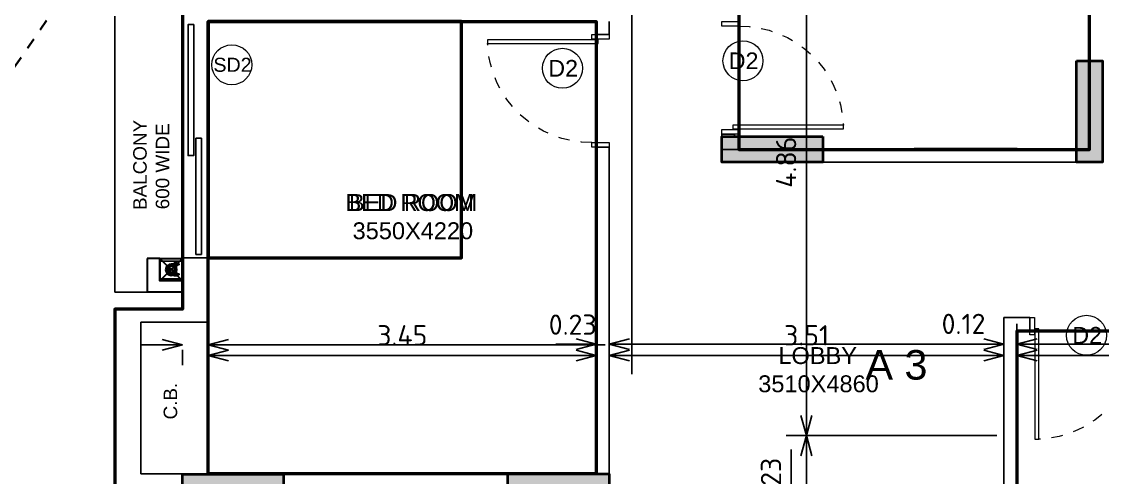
# Model space of a CAD drawing. Header units: inches. Extents: x 0 to 429, y 0 to 146.
# Drawn here: x 205.43 to 215.04, y 122.07 to 126.12 of the extents above; entities that cross this region are included whole.
import ezdxf
from ezdxf.enums import TextEntityAlignment as Align

# ---------------------------------------------------------------- set-up
doc = ezdxf.new("R2010")
doc.units = ezdxf.units.IN
doc.header["$MEASUREMENT"] = 0
doc.linetypes.add('Xr-4BHK-A-B-Ground-Sub$0$HIDDEN', pattern=[0.375, 0.25, -0.125])
doc.layers.get('DEFPOINTS').update_dxf_attribs({"lineweight": 18})
for name, color, linetype, lineweight in [('FLOOR-GROUND', 7, 'Continuous', 50), ('XR-4BHK-A-B-GROUND-SUB$0$CUTOUT', 6, 'Continuous', 30), ('XR-4BHK-A-B-GROUND-SUB$0$DOOR', 34, 'Continuous', 20), ('XR-4BHK-A-B-GROUND-SUB$0$LINE ABOVE', 6, 'Xr-4BHK-A-B-Ground-Sub$0$HIDDEN', 35), ('XR-4BHK-A-B-GROUND-SUB$0$PIPE', 30, 'Continuous', 30), ('XR-4BHK-A-B-GROUND-SUB$0$TOWER-COL', 1, 'Continuous', 40), ('XR-4BHK-A-B-GROUND-SUB$0$TOWER-COL-HATCH', 9, 'Continuous', 5), ('XR-4BHK-A-B-GROUND-SUB$0$WALL', 7, 'Continuous', 30)]:
    doc.layers.add(name, color=color, linetype=linetype, lineweight=lineweight)
doc.layers.add('XR-4BHK-A-B-GROUND-SUB$0$ELE', color=4, linetype='Continuous')
doc.layers.add('XR-4BHK-A-B-GROUND-SUB$0$STROM WATER', color=7, linetype='Continuous', lineweight=25, true_color=0x00001a)
doc.styles.add('Sanvi Common', font='isocpeur.ttf')
doc.styles.get("Standard").update_dxf_attribs({"font": 'arial.ttf'})
doc.styles.add('Xr-4BHK-A-B-Ground-Sub$0$$0$DIM', font='arial.ttf', dxfattribs={"height": 4})
doc.styles.add('Xr-4BHK-A-B-Ground-Sub$0$$1$Standard', font='arial.ttf')
doc.styles.add('Xr-4BHK-A-B-Ground-Sub$0$DIM', font='arial.ttf')
doc.dimstyles.new('Sanvi Common', dxfattribs={"dimtxt": 0.18, "dimasz": 0.18, "dimexe": 0.18, "dimexo": 0.0625, "dimgap": 0.09, "dimtad": 1, "dimzin": 0, "dimdsep": 46, "dimtxsty": 'Sanvi Common', "dimblk": 'OPEN30', "dimcen": 0.09, "dimclrd": 68, "dimclre": 68, "dimclrt": 40, "dimadec": 0, "dimazin": 0, "dimtfac": 1, "dimtofl": 0, "dimtmove": 0, "dimatfit": 3, "dimldrblk": 'OPEN30', "dimfxl": 1, "dimtolj": 1, "dimtzin": 0, "dimarcsym": 0})

# ---------------------------------------------------------------- blocks, each defined once
blk = doc.blocks.new('Xr-4BHK-A-B-Ground-Sub$0$d-750')
at = {"layer": 'XR-4BHK-A-B-GROUND-SUB$0$DOOR'}
for p, q in [((0, 718.7), (0, 750)), ((0, 750), (115, 750)), ((115, 750), (115, 718.7)), ((115, 718.7), (0, 718.7)), ((0, 0), (0, 31.2)), ((0, 31.2), (115, 31.2)), ((115, 31.2), (115, 0)), ((115, 0), (0, 0))]:
    blk.add_line(p, q, dxfattribs=at)
blk.add_lwpolyline([(73.9, 34.2), (811.3, 34.2), (811.3, 59.2), (73.9, 59.2)], close=True, dxfattribs=at)
at = {"layer": 'XR-4BHK-A-B-GROUND-SUB$0$DOOR', "color": 8, "linetype": 'Xr-4BHK-A-B-Ground-Sub$0$HIDDEN', "extrusion": (0, 0, -1)}
blk.add_ellipse((125, 31.2), major_axis=(218.4, 652.1), ratio=0.99874, start_param=-0.33813, end_param=1.207251, dxfattribs=at)
blk = doc.blocks.new('Xr-4BHK-A-B-Ground-Sub$0$RWP')
at = {"layer": 'XR-4BHK-A-B-GROUND-SUB$0$CUTOUT'}
for p, q in [((0, 200), (200, 0)), ((200, 200), (0, 0))]:
    blk.add_line(p, q, dxfattribs=at)
blk.add_lwpolyline([(0, 0), (200, 0), (200, 200), (0, 200)], close=True, dxfattribs=at)
at = {"layer": 'XR-4BHK-A-B-GROUND-SUB$0$ELE'}
for p, q in [((0, 200), (0, 0)), ((25, 200), (25, 0))]:
    blk.add_line(p, q, dxfattribs=at)
at = {"layer": 'XR-4BHK-A-B-GROUND-SUB$0$PIPE'}
blk.add_circle((100, 100), 50, dxfattribs=at)
at = {"layer": 'XR-4BHK-A-B-GROUND-SUB$0$WALL'}
for p, q in [((0, 315), (300.3, 315)), ((0, 200), (0, 315)), ((300.3, 0), (300.3, 315)), ((0, 200), (185.3, 200)), ((185.3, 0), (185.3, 200))]:
    blk.add_line(p, q, dxfattribs=at)
blk = doc.blocks.new('Xr-4BHK-A-B-Ground-Sub$0$core typ')
at = {"layer": 'XR-4BHK-A-B-GROUND-SUB$0$LINE ABOVE'}
blk.add_line((-4124.1, 12120.2), (1665.9, 20565.3), dxfattribs=at)
blk = doc.blocks.new('Xr-4BHK-A-B-Ground-Sub$0$REV.CO.')
at = {"layer": 'XR-4BHK-A-B-GROUND-SUB$0$TOWER-COL-HATCH'}
for points in [[(451646.1, 14725.2), (451416.1, 14725.2), (451416.1, 15625.7), (451646.1, 15625.7)], [(454801.1, 14955.2), (454801.1, 14725.2), (453900.6, 14725.2), (453900.6, 14955.2)], [(456701.6, 11955.2), (456701.6, 11725.2), (455801.1, 11725.2), (455801.1, 11955.2)], [(458696.1, 11724.8), (458696.1, 11954.8), (459596.1, 11954.8), (459596.1, 11724.8)]]:
    blk.add_hatch(color=256, dxfattribs=at).paths.add_polyline_path(points)
at = {"layer": 'XR-4BHK-A-B-GROUND-SUB$0$TOWER-COL'}
for points in [[(451646.1, 15625.7), (451416.1, 15625.7), (451416.1, 14725.2), (451646.1, 14725.2)], [(453900.6, 14955.2), (453900.6, 14725.2), (454801.1, 14725.2), (454801.1, 14955.2)], [(455801.1, 11955.2), (455801.1, 11725.2), (456701.6, 11725.2), (456701.6, 11955.2)], [(459596.1, 11724.8), (459596.1, 11954.8), (458696.1, 11954.8), (458696.1, 11724.8)]]:
    blk.add_lwpolyline(points, close=True, dxfattribs=at)
blk = doc.blocks.new('Xr-4BHK-A-B-Ground-Sub$0$$0$DOOR NO')
at = {"lineweight": 0}
blk.add_circle((0, 0), 10, dxfattribs=at)
at = {"style": 'Xr-4BHK-A-B-Ground-Sub$0$$0$DIM'}
blk.add_attdef('X1', text='', height=9, dxfattribs=at).set_placement((0, 0), align=Align.MIDDLE_CENTER)
blk = doc.blocks.new('_Open30')
at = {"color": 0, "linetype": 'ByBlock', "lineweight": -2}
for p, q in [((-1, 0.268), (0, 0)), ((0, 0), (-1, -0.268)), ((0, 0), (-1, 0))]:
    blk.add_line(p, q, dxfattribs=at)
blk = doc.blocks.new('*D135')
at = {"color": 68, "lineweight": -2, "transparency": 16777216}
for p, q in [((212.354, 127.2967), (212.223, 127.2967)), ((212.403, 127.1167), (212.403, 122.6167)), ((214.0978, 122.4367), (212.223, 122.4367))]:
    blk.add_line(p, q, dxfattribs=at)
at = {"layer": 'DEFPOINTS', "color": 0, "transparency": 16777216}
for p in [(212.4165, 127.2967), (212.403, 122.4367), (214.1603, 122.4367)]:
    blk.add_point(p, dxfattribs=at)
at = {"color": 68, "lineweight": -2, "transparency": 16777216, "xscale": 0.18, "yscale": 0.18, "zscale": 0.18}
for p, rotation in [((212.403, 127.2967), 90), ((212.403, 122.4367), 270)]:
    blk.add_blockref('_Open30', p, dxfattribs=dict(at, rotation=rotation))
at = {"color": 40, "transparency": 16777216, "insert": (212.223, 124.8667), "char_height": 0.18, "attachment_point": 5, "rotation": 90, "style": 'Sanvi Common'}
blk.add_mtext('\\A1;4.86', dxfattribs=at)
blk = doc.blocks.new('*D136')
at = {"color": 68, "lineweight": -2, "transparency": 16777216}
for p, q in [((214.0978, 122.4367), (212.223, 122.4367)), ((212.403, 122.2567), (212.403, 118.9667)), ((212.354, 118.7867), (212.223, 118.7867))]:
    blk.add_line(p, q, dxfattribs=at)
at = {"layer": 'DEFPOINTS', "color": 0, "transparency": 16777216}
for p in [(214.1603, 122.4367), (212.403, 118.7867), (212.4165, 118.7867)]:
    blk.add_point(p, dxfattribs=at)
at = {"color": 68, "lineweight": -2, "transparency": 16777216, "xscale": 0.18, "yscale": 0.18, "zscale": 0.18}
for p, rotation in [((212.403, 122.4367), 90), ((212.403, 118.7867), 270)]:
    blk.add_blockref('_Open30', p, dxfattribs=dict(at, rotation=rotation))
at = {"color": 40, "transparency": 16777216, "insert": (212.223, 120.6117), "char_height": 0.18, "attachment_point": 5, "rotation": 90, "style": 'Sanvi Common'}
blk.add_mtext('\\A1;3.65', dxfattribs=at)
blk = doc.blocks.new('*D137')
at = {"color": 68, "lineweight": -2, "transparency": 16777216}
for p, q in [((212.2682, 118.9667), (212.2682, 122.3147)), ((212.354, 118.7867), (212.0882, 118.7867)), ((212.354, 118.5567), (212.0882, 118.5567)), ((212.2682, 118.3767), (212.2682, 118.1967))]:
    blk.add_line(p, q, dxfattribs=at)
at = {"layer": 'DEFPOINTS', "color": 0, "transparency": 16777216}
for p in [(212.4165, 118.7867), (212.2682, 118.5567), (212.4165, 118.5567)]:
    blk.add_point(p, dxfattribs=at)
at = {"color": 68, "lineweight": -2, "transparency": 16777216, "xscale": 0.18, "yscale": 0.18, "zscale": 0.18}
for p, rotation in [((212.2682, 118.7867), 270), ((212.2682, 118.5567), 90)]:
    blk.add_blockref('_Open30', p, dxfattribs=dict(at, rotation=rotation))
at = {"color": 40, "transparency": 16777216, "insert": (212.0882, 122.0267), "char_height": 0.18, "attachment_point": 5, "rotation": 90, "style": 'Sanvi Common'}
blk.add_mtext('\\A1;0.23', dxfattribs=at)
blk = doc.blocks.new('*D162')
at = {"color": 68, "lineweight": -2, "transparency": 16777216}
for p, q in [((207.0853, 123.3009), (207.0853, 123.423)), ((206.6757, 123.243), (206.4957, 123.243)), ((207.2653, 123.243), (210.6133, 123.243)), ((206.8557, 123.1995), (206.8557, 123.063))]:
    blk.add_line(p, q, dxfattribs=at)
at = {"layer": 'DEFPOINTS', "color": 0, "transparency": 16777216}
for p in [(206.8557, 123.262), (207.0853, 123.243), (207.0853, 123.2384)]:
    blk.add_point(p, dxfattribs=at)
at = {"color": 68, "lineweight": -2, "transparency": 16777216, "xscale": 0.18, "yscale": 0.18, "zscale": 0.18}
blk.add_blockref('_Open30', (206.8557, 123.243), dxfattribs=at)
at = {"color": 68, "lineweight": -2, "transparency": 16777216, "xscale": 0.18, "yscale": 0.18, "zscale": 0.18, "rotation": 180}
blk.add_blockref('_Open30', (207.0853, 123.243), dxfattribs=at)
at = {"color": 40, "transparency": 16777216, "insert": (210.3253, 123.423), "char_height": 0.18, "attachment_point": 5, "style": 'Sanvi Common'}
blk.add_mtext('\\A1;0.23', dxfattribs=at)
blk = doc.blocks.new('*D163')
at = {"color": 68, "lineweight": -2, "transparency": 16777216}
for p, q in [((210.5353, 123.3317), (210.5353, 122.9683)), ((207.0853, 123.1759), (207.0853, 122.9683)), ((207.2653, 123.1483), (210.3553, 123.1483))]:
    blk.add_line(p, q, dxfattribs=at)
at = {"layer": 'DEFPOINTS', "color": 0, "transparency": 16777216}
for p in [(210.5353, 123.3942), (207.0853, 123.2384), (210.5353, 123.1483)]:
    blk.add_point(p, dxfattribs=at)
at = {"color": 68, "lineweight": -2, "transparency": 16777216, "xscale": 0.18, "yscale": 0.18, "zscale": 0.18, "rotation": 180}
blk.add_blockref('_Open30', (207.0853, 123.1483), dxfattribs=at)
at = {"color": 68, "lineweight": -2, "transparency": 16777216, "xscale": 0.18, "yscale": 0.18, "zscale": 0.18}
blk.add_blockref('_Open30', (210.5353, 123.1483), dxfattribs=at)
at = {"color": 40, "transparency": 16777216, "insert": (208.8103, 123.3283), "char_height": 0.18, "attachment_point": 5, "style": 'Sanvi Common'}
blk.add_mtext('\\A1;3.45', dxfattribs=at)
blk = doc.blocks.new('*D164')
at = {"color": 68, "lineweight": -2, "transparency": 16777216}
for p, q in [((210.5353, 123.3317), (210.5353, 123.0696)), ((210.6503, 123.3317), (210.6503, 123.0696)), ((210.3553, 123.2496), (210.1753, 123.2496)), ((210.8303, 123.2496), (214.0703, 123.2496))]:
    blk.add_line(p, q, dxfattribs=at)
at = {"layer": 'DEFPOINTS', "color": 0, "transparency": 16777216}
for p in [(210.5353, 123.3942), (210.6503, 123.3942), (210.6503, 123.2496)]:
    blk.add_point(p, dxfattribs=at)
at = {"color": 68, "lineweight": -2, "transparency": 16777216, "xscale": 0.18, "yscale": 0.18, "zscale": 0.18}
blk.add_blockref('_Open30', (210.5353, 123.2496), dxfattribs=at)
at = {"color": 68, "lineweight": -2, "transparency": 16777216, "xscale": 0.18, "yscale": 0.18, "zscale": 0.18, "rotation": 180}
blk.add_blockref('_Open30', (210.6503, 123.2496), dxfattribs=at)
at = {"color": 40, "transparency": 16777216, "insert": (213.8003, 123.4296), "char_height": 0.18, "attachment_point": 5, "style": 'Sanvi Common'}
blk.add_mtext('\\A1;0.12', dxfattribs=at)
blk = doc.blocks.new('*D165')
at = {"color": 68, "lineweight": -2, "transparency": 16777216}
for p, q in [((210.6503, 123.3317), (210.6503, 122.9683)), ((214.1603, 123.2108), (214.1603, 123.3283)), ((210.8303, 123.1483), (213.9803, 123.1483))]:
    blk.add_line(p, q, dxfattribs=at)
at = {"layer": 'DEFPOINTS', "color": 0, "transparency": 16777216}
for p in [(210.6503, 123.3942), (214.1603, 123.1483), (214.1603, 123.1483)]:
    blk.add_point(p, dxfattribs=at)
at = {"color": 68, "lineweight": -2, "transparency": 16777216, "xscale": 0.18, "yscale": 0.18, "zscale": 0.18, "rotation": 180}
blk.add_blockref('_Open30', (210.6503, 123.1483), dxfattribs=at)
at = {"color": 68, "lineweight": -2, "transparency": 16777216, "xscale": 0.18, "yscale": 0.18, "zscale": 0.18}
blk.add_blockref('_Open30', (214.1603, 123.1483), dxfattribs=at)
at = {"color": 40, "transparency": 16777216, "insert": (212.4053, 123.3283), "char_height": 0.18, "attachment_point": 5, "style": 'Sanvi Common'}
blk.add_mtext('\\A1;3.51', dxfattribs=at)
blk = doc.blocks.new('*D166')
at = {"color": 68, "lineweight": -2, "transparency": 16777216}
for p, q in [((214.1603, 123.2108), (214.1603, 123.4296)), ((214.2753, 123.2108), (214.2753, 123.4296)), ((213.9803, 123.2496), (213.8003, 123.2496)), ((214.4553, 123.2496), (217.6953, 123.2496))]:
    blk.add_line(p, q, dxfattribs=at)
at = {"layer": 'DEFPOINTS', "color": 0, "transparency": 16777216}
for p in [(214.2753, 123.2496), (214.1603, 123.1483), (214.2753, 123.1483)]:
    blk.add_point(p, dxfattribs=at)
at = {"color": 68, "lineweight": -2, "transparency": 16777216, "xscale": 0.18, "yscale": 0.18, "zscale": 0.18}
blk.add_blockref('_Open30', (214.1603, 123.2496), dxfattribs=at)
at = {"color": 68, "lineweight": -2, "transparency": 16777216, "xscale": 0.18, "yscale": 0.18, "zscale": 0.18, "rotation": 180}
blk.add_blockref('_Open30', (214.2753, 123.2496), dxfattribs=at)
at = {"color": 40, "transparency": 16777216, "insert": (217.4253, 123.4296), "char_height": 0.18, "attachment_point": 5, "style": 'Sanvi Common'}
blk.add_mtext('\\A1;0.12', dxfattribs=at)
blk = doc.blocks.new('*D167')
at = {"color": 68, "lineweight": -2, "transparency": 16777216}
for p, q in [((214.2753, 123.2108), (214.2753, 123.3283)), ((218.6002, 123.2065), (218.6002, 123.3283)), ((214.4553, 123.1483), (218.4202, 123.1483))]:
    blk.add_line(p, q, dxfattribs=at)
at = {"layer": 'DEFPOINTS', "color": 0, "transparency": 16777216}
for p in [(214.2753, 123.1483), (218.6002, 123.1483), (218.6002, 123.144)]:
    blk.add_point(p, dxfattribs=at)
at = {"color": 68, "lineweight": -2, "transparency": 16777216, "xscale": 0.18, "yscale": 0.18, "zscale": 0.18, "rotation": 180}
blk.add_blockref('_Open30', (214.2753, 123.1483), dxfattribs=at)
at = {"color": 68, "lineweight": -2, "transparency": 16777216, "xscale": 0.18, "yscale": 0.18, "zscale": 0.18}
blk.add_blockref('_Open30', (218.6002, 123.1483), dxfattribs=at)
at = {"color": 40, "transparency": 16777216, "insert": (216.4377, 123.3283), "char_height": 0.18, "attachment_point": 5, "style": 'Sanvi Common'}
blk.add_mtext('\\A1;4.32', dxfattribs=at)
blk = doc.blocks.new('Xr-4BHK-A-B-Ground-Sub$0$CI50')
at = {"ltscale": 100}
for p, q in [((-53.2, 2), (-53.2, 13.5)), ((-48.3, 35), (-48.3, 13.5)), ((-48.3, 2), (-48.3, -2)), ((-40.3, 35), (-40.3, 13.5)), ((-40.3, 2), (-40.3, -2)), ((-35.4, 2), (-35.4, 13.5)), ((35.4, 2), (35.4, 13.5)), ((40.3, 35), (40.3, 13.5)), ((40.3, 2), (40.3, -2)), ((48.3, 35), (48.3, 13.5)), ((48.3, 2), (48.3, -2)), ((53.2, 2), (53.2, 13.5)), ((-53.2, -13.5), (-53.2, -2)), ((-48.3, -13.5), (-48.3, -30.6)), ((-48.3, -14.8), (-48.3, -30.6)), ((-40.3, -30.6), (-48.3, -30.6)), ((-40.3, -13.5), (-40.3, -30.6)), ((-40.3, -14.8), (-40.3, -30.6)), ((-35.4, -13.5), (-35.4, -2)), ((35.4, -13.5), (35.4, -2)), ((40.3, -13.5), (40.3, -30.6)), ((40.3, -14.8), (40.3, -30.6)), ((40.3, -30.6), (48.3, -30.6)), ((48.3, -13.5), (48.3, -30.6)), ((48.3, -14.8), (48.3, -30.6)), ((53.2, -13.5), (53.2, -2))]:
    blk.add_line(p, q, dxfattribs=at)
for points in [[(-57.9, 2), (-30.9, 2), (-30.9, 13.5), (-57.9, 13.5)], [(57.9, 2), (30.9, 2), (30.9, 13.5), (57.9, 13.5)], [(-57.9, -13.5), (-30.9, -13.5), (-30.9, -2), (-57.9, -2)], [(57.9, -13.5), (30.9, -13.5), (30.9, -2), (57.9, -2)]]:
    blk.add_lwpolyline(points, close=True, dxfattribs=at)
for radius in [35, 25]:
    blk.add_circle((0, 35), radius, dxfattribs=at)
for centre, radius, start, end in [((0, 35), 48.3, 0, 180), ((0, 35), 40.3, 360, 180), ((6.9, 47.5), 14.3, 119.0199, 240.9801), ((-6.9, 22.5), 14.3, 299.0199, 60.9801)]:
    blk.add_arc(centre, radius, start, end, dxfattribs=at)
blk = doc.blocks.new('Xr-4BHK-A-B-Ground-Sub$0$A$C2521575D')
at = {"layer": 'XR-4BHK-A-B-GROUND-SUB$0$STROM WATER', "xscale": -1, "rotation": 90}
blk.add_blockref('Xr-4BHK-A-B-Ground-Sub$0$CI50', (20068.1, 25622.8), dxfattribs=at)

msp = doc.modelspace()

# ---------------------------------------------------------------- linework, layer by layer
for p, q in [((210.8508, 129.4153), (210.8508, 122.9819)), ((214.9203, 129.1806), (214.9203, 124.9806)), ((206.2553, 126.1656), (206.2553, 123.7106)), ((206.8553, 126.1156), (206.8553, 124.0157)), ((207.0853, 124.0157), (207.0852, 126.1156)), ((210.5353, 126.1157), (210.5353, 126.0007)), ((210.6503, 126.1157), (210.6503, 126.0007)), ((210.5353, 126.0007), (210.6503, 126.0007)), ((211.6503, 125.1159), (211.7653, 125.1159)), ((211.6503, 125.0959), (211.6503, 125.1159)), ((211.7653, 125.1159), (211.7653, 125.0959)), ((210.5353, 125.0007), (210.6503, 125.0007)), ((210.5353, 125.0007), (210.5353, 122.0956)), ((210.6503, 125.0007), (210.6503, 120.9631)), ((211.6503, 124.9806), (211.6503, 124.8656)), ((211.6503, 124.9806), (214.9203, 124.9806)), ((211.6503, 124.8656), (215.0353, 124.8656)), ((207.0853, 124.0157), (206.8553, 124.0157)), ((206.8553, 124.0157), (206.8553, 123.8256)), ((207.0853, 124.0157), (207.0853, 123.4456)), ((206.5403, 123.7106), (206.2553, 123.7106)), ((206.8553, 123.7106), (206.8553, 123.5606)), ((206.2553, 123.5606), (206.8553, 123.5606)), ((206.2553, 121.8657), (206.2553, 123.5606)), ((206.4853, 123.4456), (207.0853, 123.4456)), ((206.4853, 122.0956), (206.4853, 123.4456)), ((207.0853, 123.4456), (207.0853, 122.0956)), ((214.1603, 123.4856), (214.1603, 120.0056)), ((214.1603, 123.4856), (214.3903, 123.4856)), ((214.3903, 123.4856), (214.3903, 123.3706)), ((214.2753, 123.3706), (214.2753, 122.0356)), ((214.2753, 123.3706), (214.3903, 123.3706)), ((206.4853, 122.0956), (210.5353, 122.0956))]:
    msp.add_line(p, q)
for points in [[(206.9552, 126.0901), (206.9052, 126.0901), (206.9052, 124.9255), (206.9552, 124.9255)], [(207.0245, 125.0796), (206.9745, 125.0796), (206.9745, 124.0475), (207.0245, 124.0475)]]:
    msp.add_lwpolyline(points, close=True)
at = {"layer": 'FLOOR-GROUND', "color": 26}
for p, q in [((214.2786, 124.9806), (213.3619, 124.9806)), ((215.3794, 123.3656), (214.4627, 123.3656)), ((210.5353, 123.224), (210.5353, 122.3073))]:
    msp.add_line(p, q, dxfattribs=at)
at = {"layer": 'FLOOR-GROUND', "color": 181}
msp.add_lwpolyline([(218.8303, 119.8906), (218.8303, 124.9806), (219.2103, 124.9806), (219.2103, 130.8406), (214.8053, 130.8406), (214.8053, 129.4106), (213.6053, 129.4106), (213.6053, 128.8101), (211.6503, 128.8101), (211.6544, 128.1206), (206.8553, 128.1206), (206.8553, 123.5606), (206.2553, 123.5606), (206.2553, 121.8656)], dxfattribs=at)
at = {"layer": 'FLOOR-GROUND', "color": 230}
msp.add_lwpolyline([(218.8303, 119.8904), (218.8303, 124.9804), (219.2103, 124.9804), (219.2103, 130.8404), (214.8053, 130.8404), (214.8053, 129.4104), (213.6053, 129.4104), (213.6053, 128.8099), (211.6503, 128.8098), (211.6503, 128.1205), (206.8553, 128.1204), (206.8553, 123.5604), (206.2553, 123.5604), (206.2553, 121.8654)], dxfattribs=at)
at = {"layer": 'FLOOR-GROUND', "color": 150}
for points in [[(214.9203, 128.5806), (211.8036, 128.5806), (211.8036, 124.9806), (214.9203, 124.9806)], [(210.5353, 122.0956), (207.0852, 122.0956), (207.0852, 126.1156), (210.5353, 126.1156)], [(214.2753, 120.1206), (218.6002, 120.1206), (218.6002, 123.3657), (214.2753, 123.3657)]]:
    msp.add_lwpolyline(points, close=True, dxfattribs=at)
at = {"layer": 'FLOOR-GROUND', "color": 103}
msp.add_lwpolyline([(207.0852, 124.0157), (209.3353, 124.0157), (209.3353, 126.1156), (207.0852, 126.1156)], close=True, dxfattribs=at)

# ---------------------------------------------------------------- block references
at = {"xscale": 0.001, "yscale": 0.001, "zscale": 0.001}
for name, p in [('Xr-4BHK-A-B-Ground-Sub$0$A$C2521575D', (186.7264, 98.291)), ('Xr-4BHK-A-B-Ground-Sub$0$core typ', (205.1898, 107.3252))]:
    msp.add_blockref(name, p, dxfattribs=at)
at = {"extrusion": (0, 0, -1), "xscale": 0.001, "yscale": 0.001, "zscale": -0.001}
msp.add_blockref('Xr-4BHK-A-B-Ground-Sub$0$REV.CO.', (-666.4514, 110.1404), dxfattribs=at)
at = {"extrusion": (0, 0, -1)}
for p, xscale, yscale, zscale, rotation in [((-211.6503, 125.1159), -0.001333333333372138, 0.001333333333372138, -0.001333333333372138, 5.31524424474128e-08), ((-210.6503, 126.0007), -0.001333333333372138, 0.001333333333372138, -0.001333333333372138, 180.0000000531524), ((-214.3903, 123.4856), -0.001333333333343035, 0.001333333333343035, -0.001333333333343035, 90.00000005252711)]:
    msp.add_blockref('Xr-4BHK-A-B-Ground-Sub$0$d-750', p, dxfattribs=dict(at, xscale=xscale, yscale=yscale, zscale=zscale, rotation=rotation))
ref = msp.add_blockref('Xr-4BHK-A-B-Ground-Sub$0$$0$DOOR NO', (207.2944, 125.7322), dxfattribs=dict(xscale=0.01778, yscale=0.01778, zscale=0.01778))
ref.add_attrib('X1', 'SD2', dxfattribs={"height": 0.125, "style": 'Xr-4BHK-A-B-Ground-Sub$0$$1$Standard'}).set_placement((207.3004, 125.7322), align=Align.MIDDLE_CENTER)
ref = msp.add_blockref('Xr-4BHK-A-B-Ground-Sub$0$$0$DOOR NO', (211.839, 125.7675), dxfattribs=dict(xscale=0.01778, yscale=0.01778, zscale=0.01778))
ref.add_attrib('X1', 'D2', dxfattribs={"height": 0.14817, "style": 'Xr-4BHK-A-B-Ground-Sub$0$$1$Standard'}).set_placement((211.845, 125.7675), align=Align.MIDDLE_CENTER)
ref = msp.add_blockref('Xr-4BHK-A-B-Ground-Sub$0$$0$DOOR NO', (210.2344, 125.7009), dxfattribs=dict(xscale=0.01778, yscale=0.01778, zscale=0.01778))
ref.add_attrib('X1', 'D2', dxfattribs={"height": 0.14817, "style": 'Xr-4BHK-A-B-Ground-Sub$0$$1$Standard'}).set_placement((210.2404, 125.7009), align=Align.MIDDLE_CENTER)
at = {"xscale": -0.001, "yscale": 0.001, "zscale": 0.001, "rotation": 90}
msp.add_blockref('Xr-4BHK-A-B-Ground-Sub$0$RWP', (206.8553, 124.011), dxfattribs=at)
ref = msp.add_blockref('Xr-4BHK-A-B-Ground-Sub$0$$0$DOOR NO', (214.894, 123.3281), dxfattribs=dict(xscale=0.01778, yscale=0.01778, zscale=0.01778))
ref.add_attrib('X1', 'D2', dxfattribs={"height": 0.14817, "style": 'Xr-4BHK-A-B-Ground-Sub$0$$1$Standard'}).set_placement((214.8999, 123.3281), align=Align.MIDDLE_CENTER)

# ---------------------------------------------------------------- texts
at = {"style": 'Xr-4BHK-A-B-Ground-Sub$0$DIM'}
for s, p in [('BALCONY', (206.5373, 124.4419)), ('600 WIDE', (206.7378, 124.4479)), ('C.B.', (206.8083, 122.5802))]:
    msp.add_text(s, height=0.12, rotation=90, dxfattribs=at).set_placement(p)
for s, p in [('BED ROOM', (208.3053, 124.4329)), ('3550X4220', (208.3683, 124.1823)), ('LOBBY', (212.1544, 123.0729)), ('3510X4860', (211.9752, 122.8223))]:
    msp.add_text(s, height=0.15, dxfattribs=at).set_placement(p)
at = {"layer": 'FLOOR-GROUND', "color": 150, "style": 'Xr-4BHK-A-B-Ground-Sub$0$DIM'}
msp.add_text('BED ROOM', height=0.15, dxfattribs=at).set_placement((208.3361, 124.4329))
at = {"layer": 'FLOOR-GROUND', "color": 230}
msp.add_text('A 3', height=0.2625, dxfattribs=at).set_placement((212.9292, 122.9345))

# ---------------------------------------------------------------- dimensions: what is measured, and where the dimension line sits
at = {"color": 2}
for base, p1, p2, picture, middle in [((212.403, 122.4367), (212.4165, 127.2967), (214.1603, 122.4367), '*D135', (212.223, 124.8667)), ((212.403, 118.7867), (214.1603, 122.4367), (212.4165, 118.7867), '*D136', (212.223, 120.6117))]:
    dim = msp.add_linear_dim(base=base, p1=p1, p2=p2, angle=90, dimstyle='Sanvi Common', dxfattribs=at)
    dim.commit()
    dim.dimension.update_dxf_attribs({"geometry": picture, "text_midpoint": middle})
for base, p1, p2, picture, middle in [((207.0853, 123.243), (206.8557, 123.262), (207.0853, 123.2384), '*D162', (210.3253, 123.243)), ((210.6502514, 123.2496375), (210.5352513, 123.3941767), (210.6502514, 123.3941767), '*D164', (213.8002514, 123.2496375)), ((214.2752512995, 123.2496375373), (214.1602512995, 123.1483397724), (214.2752512995, 123.1483397724), '*D166', (217.4252512995, 123.2496375373))]:
    dim = msp.add_linear_dim(base=base, p1=p1, p2=p2, dimstyle='Sanvi Common', dxfattribs=at)
    dim.commit()
    dim.dimension.update_dxf_attribs({"geometry": picture, "text_midpoint": middle, "dimtype": 160})
for base, p1, p2, picture, middle in [((210.5353, 123.1483), (207.0853, 123.2384), (210.5353, 123.3942), '*D163', (208.8103, 123.3283)), ((214.1603, 123.1483), (210.6503, 123.3942), (214.1603, 123.1483), '*D165', (212.4053, 123.3283)), ((218.6002, 123.1483), (214.2753, 123.1483), (218.6002, 123.144), '*D167', (216.4377, 123.3283))]:
    dim = msp.add_linear_dim(base=base, p1=p1, p2=p2, dimstyle='Sanvi Common', dxfattribs=at)
    dim.commit()
    dim.dimension.update_dxf_attribs({"geometry": picture, "text_midpoint": middle})
dim = msp.add_linear_dim(base=(212.2682, 118.5567), p1=(212.4165, 118.7867), p2=(212.4165, 118.5567), angle=90, dimstyle='Sanvi Common', dxfattribs=at)
dim.commit()
dim.dimension.update_dxf_attribs({"geometry": '*D137', "text_midpoint": (212.2682, 122.0267), "dimtype": 160})

doc.saveas('drawing.dxf')
